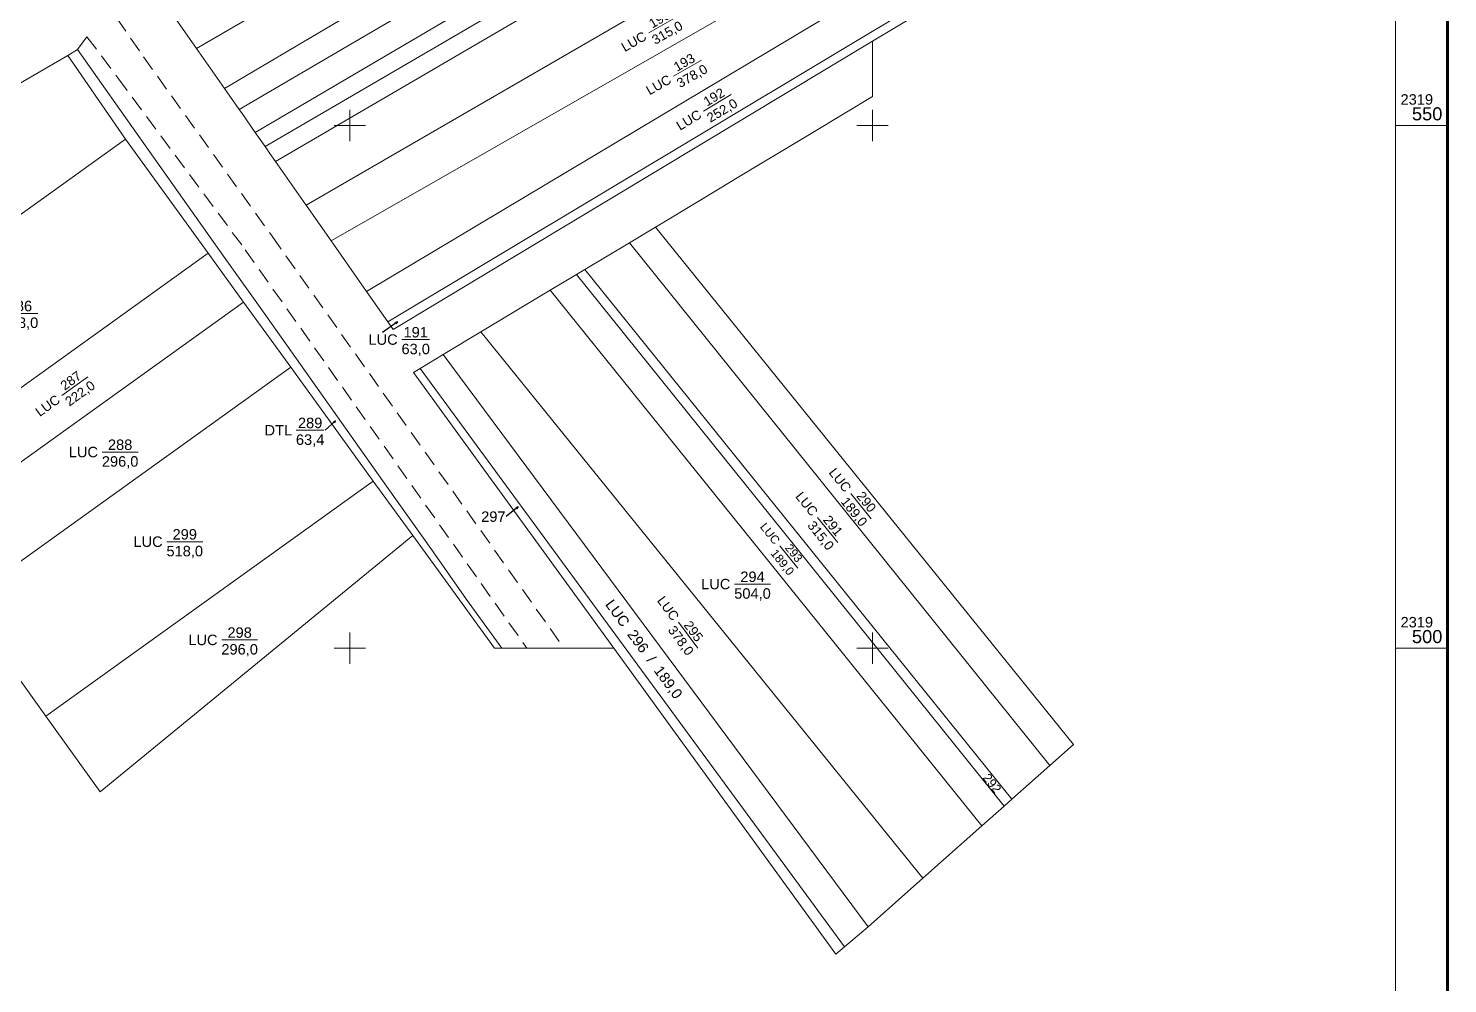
# Model space of a CAD drawing. Header units: metres. Extents: x 591680 to 592121, y 2319362 to 2319832.
# Drawn here: x 591919.3 to 592055, y 2319467.9 to 2319559.3 of the extents above; entities that cross this region are included whole.
import ezdxf
from ezdxf.enums import TextEntityAlignment as Align

# ---------------------------------------------------------------- set-up
doc = ezdxf.new("R2010")
doc.units = ezdxf.units.M
doc.header["$MEASUREMENT"] = 0
doc.linetypes.add('DGN Style 3', pattern=[18.08141, 12.915293, -5.166117])
doc.linetypes.add('{tuong nha}', pattern=[2.3, 1.5, -0.8])
for name, color, linetype, lineweight in [('Level 10', 7, 'Continuous', 0), ('Level 13', 7, 'Continuous', 0), ('Level 2', 7, 'Continuous', 0), ('Level 22', 7, 'Continuous', 0), ('Level 32', 7, 'Continuous', 0), ('Level 4', 7, 'Continuous', 0), ('Level 63', 7, 'Continuous', 0)]:
    doc.layers.add(name, color=color, linetype=linetype, lineweight=lineweight)
doc.styles.get("Standard").update_dxf_attribs({"font": 'arial.ttf'})
doc.styles.add('Style-Arial', font='arial.ttf')
doc.dimstyles.get("Standard").update_dxf_attribs({"dimtxt": 0.18, "dimasz": 0.18, "dimexe": 0.18, "dimexo": 0.0625, "dimgap": 0.09, "dimtad": 0, "dimtih": 1, "dimtoh": 1, "dimdec": 4, "dimzin": 0, "dimdsep": 46, "dimtxsty": 'Standard', "dimcen": 0.09, "dimadec": 0, "dimazin": 0, "dimtfac": 1, "dimtdec": 4, "dimtofl": 0, "dimtmove": 0, "dimatfit": 3, "dimfxl": 1, "dimtolj": 1, "dimtzin": 0, "dimarcsym": 0})

# ---------------------------------------------------------------- blocks, each defined once
blk = doc.blocks.new('N_Thua_3')
at = {"layer": 'Level 13', "color": 7, "linetype": 'Continuous', "lineweight": 0}
blk.add_line((0, 0), (3.427591, 0), dxfattribs=at)
at = {"layer": 'Level 13', "color": 3, "linetype": 'Continuous', "lineweight": 0}
blk.add_text('LUC', height=1, dxfattribs=at).set_placement((-0.4, 0), align=Align.MIDDLE_RIGHT)
at = {"layer": 'Level 2', "color": 1, "linetype": 'Continuous', "lineweight": 0}
blk.add_text('299', height=1, dxfattribs=at).set_placement((1.713796, 0.2), align=Align.CENTER)
at = {"layer": 'Level 4', "color": 1, "linetype": 'Continuous', "lineweight": 0}
blk.add_text('518,0', height=1, dxfattribs=at).set_placement((1.713796, -0.4), align=Align.TOP_CENTER)
blk = doc.blocks.new('N_Thua_4')
at = {"layer": 'Level 13', "color": 7, "linetype": 'Continuous', "lineweight": 0}
blk.add_line((0, 0), (3.427591, 0), dxfattribs=at)
at = {"layer": 'Level 13', "color": 3, "linetype": 'Continuous', "lineweight": 0}
blk.add_text('LUC', height=1, dxfattribs=at).set_placement((-0.4, 0), align=Align.MIDDLE_RIGHT)
at = {"layer": 'Level 2', "color": 1, "linetype": 'Continuous', "lineweight": 0}
blk.add_text('286', height=1, dxfattribs=at).set_placement((1.713796, 0.2), align=Align.CENTER)
at = {"layer": 'Level 4', "color": 1, "linetype": 'Continuous', "lineweight": 0}
blk.add_text('518,0', height=1, dxfattribs=at).set_placement((1.713796, -0.4), align=Align.TOP_CENTER)
blk = doc.blocks.new('N_Thua_6')
at = {"layer": 'Level 13', "color": 7, "linetype": 'Continuous', "lineweight": 0}
blk.add_line((0, 0), (3.427591, 0), dxfattribs=at)
at = {"layer": 'Level 13', "color": 3, "linetype": 'Continuous', "lineweight": 0}
blk.add_text('LUC', height=1, dxfattribs=at).set_placement((-0.4, 0), align=Align.MIDDLE_RIGHT)
at = {"layer": 'Level 2', "color": 1, "linetype": 'Continuous', "lineweight": 0}
blk.add_text('294', height=1, dxfattribs=at).set_placement((1.713796, 0.2), align=Align.CENTER)
at = {"layer": 'Level 4', "color": 1, "linetype": 'Continuous', "lineweight": 0}
blk.add_text('504,0', height=1, dxfattribs=at).set_placement((1.713796, -0.4), align=Align.TOP_CENTER)
blk = doc.blocks.new('N_Thua_20')
at = {"layer": 'Level 13', "color": 7, "linetype": 'Continuous', "lineweight": 0}
blk.add_line((0, 0), (3.084832, 0), dxfattribs=at)
at = {"layer": 'Level 13', "color": 3, "linetype": 'Continuous', "lineweight": 0}
blk.add_text('LUC', height=0.9, dxfattribs=at).set_placement((-0.4, 0), align=Align.MIDDLE_RIGHT)
at = {"layer": 'Level 2', "color": 1, "linetype": 'Continuous', "lineweight": 0}
blk.add_text('193', height=0.9, dxfattribs=at).set_placement((1.542416, 0.2), align=Align.CENTER)
at = {"layer": 'Level 4', "color": 1, "linetype": 'Continuous', "lineweight": 0}
blk.add_text('378,0', height=0.9, dxfattribs=at).set_placement((1.542416, -0.4), align=Align.TOP_CENTER)
blk = doc.blocks.new('N_Thua_24')
at = {"layer": 'Level 13', "color": 7, "linetype": 'Continuous', "lineweight": 0}
blk.add_line((0, 0), (3.084832, 0), dxfattribs=at)
at = {"layer": 'Level 13', "color": 3, "linetype": 'Continuous', "lineweight": 0}
blk.add_text('LUC', height=0.9, dxfattribs=at).set_placement((-0.4, 0), align=Align.MIDDLE_RIGHT)
at = {"layer": 'Level 2', "color": 1, "linetype": 'Continuous', "lineweight": 0}
blk.add_text('295', height=0.9, dxfattribs=at).set_placement((1.542416, 0.2), align=Align.CENTER)
at = {"layer": 'Level 4', "color": 1, "linetype": 'Continuous', "lineweight": 0}
blk.add_text('378,0', height=0.9, dxfattribs=at).set_placement((1.542416, -0.4), align=Align.TOP_CENTER)
blk = doc.blocks.new('N_Thua_30')
at = {"layer": 'Level 13', "color": 7, "linetype": 'Continuous', "lineweight": 0}
blk.add_line((0, 0), (3.084832, 0), dxfattribs=at)
at = {"layer": 'Level 13', "color": 3, "linetype": 'Continuous', "lineweight": 0}
blk.add_text('LUC', height=0.9, dxfattribs=at).set_placement((-0.4, 0), align=Align.MIDDLE_RIGHT)
at = {"layer": 'Level 2', "color": 1, "linetype": 'Continuous', "lineweight": 0}
blk.add_text('291', height=0.9, dxfattribs=at).set_placement((1.542416, 0.2), align=Align.CENTER)
at = {"layer": 'Level 4', "color": 1, "linetype": 'Continuous', "lineweight": 0}
blk.add_text('315,0', height=0.9, dxfattribs=at).set_placement((1.542416, -0.4), align=Align.TOP_CENTER)
blk = doc.blocks.new('N_Thua_33')
at = {"layer": 'Level 13', "color": 7, "linetype": 'Continuous', "lineweight": 0}
blk.add_line((0, 0), (3.084832, 0), dxfattribs=at)
at = {"layer": 'Level 13', "color": 3, "linetype": 'Continuous', "lineweight": 0}
blk.add_text('LUC', height=0.9, dxfattribs=at).set_placement((-0.4, 0), align=Align.MIDDLE_RIGHT)
at = {"layer": 'Level 2', "color": 1, "linetype": 'Continuous', "lineweight": 0}
blk.add_text('190', height=0.9, dxfattribs=at).set_placement((1.542416, 0.2), align=Align.CENTER)
at = {"layer": 'Level 4', "color": 1, "linetype": 'Continuous', "lineweight": 0}
blk.add_text('315,0', height=0.9, dxfattribs=at).set_placement((1.542416, -0.4), align=Align.TOP_CENTER)
blk = doc.blocks.new('N_Thua_38')
at = {"layer": 'Level 13', "color": 7, "linetype": 'Continuous', "lineweight": 0}
blk.add_line((0, 0), (3.427591, 0), dxfattribs=at)
at = {"layer": 'Level 13', "color": 3, "linetype": 'Continuous', "lineweight": 0}
blk.add_text('LUC', height=1, dxfattribs=at).set_placement((-0.4, 0), align=Align.MIDDLE_RIGHT)
at = {"layer": 'Level 2', "color": 1, "linetype": 'Continuous', "lineweight": 0}
blk.add_text('288', height=1, dxfattribs=at).set_placement((1.713796, 0.2), align=Align.CENTER)
at = {"layer": 'Level 4', "color": 1, "linetype": 'Continuous', "lineweight": 0}
blk.add_text('296,0', height=1, dxfattribs=at).set_placement((1.713796, -0.4), align=Align.TOP_CENTER)
blk = doc.blocks.new('N_Thua_39')
at = {"layer": 'Level 13', "color": 7, "linetype": 'Continuous', "lineweight": 0}
blk.add_line((0, 0), (3.427591, 0), dxfattribs=at)
at = {"layer": 'Level 13', "color": 3, "linetype": 'Continuous', "lineweight": 0}
blk.add_text('LUC', height=1, dxfattribs=at).set_placement((-0.4, 0), align=Align.MIDDLE_RIGHT)
at = {"layer": 'Level 2', "color": 1, "linetype": 'Continuous', "lineweight": 0}
blk.add_text('298', height=1, dxfattribs=at).set_placement((1.713796, 0.2), align=Align.CENTER)
at = {"layer": 'Level 4', "color": 1, "linetype": 'Continuous', "lineweight": 0}
blk.add_text('296,0', height=1, dxfattribs=at).set_placement((1.713796, -0.4), align=Align.TOP_CENTER)
blk = doc.blocks.new('N_Thua_46')
at = {"layer": 'Level 13', "color": 7, "linetype": 'Continuous', "lineweight": 0}
blk.add_line((0, 0), (3.084832, 0), dxfattribs=at)
at = {"layer": 'Level 13', "color": 3, "linetype": 'Continuous', "lineweight": 0}
blk.add_text('LUC', height=0.9, dxfattribs=at).set_placement((-0.4, 0), align=Align.MIDDLE_RIGHT)
at = {"layer": 'Level 2', "color": 1, "linetype": 'Continuous', "lineweight": 0}
blk.add_text('192', height=0.9, dxfattribs=at).set_placement((1.542416, 0.2), align=Align.CENTER)
at = {"layer": 'Level 4', "color": 1, "linetype": 'Continuous', "lineweight": 0}
blk.add_text('252,0', height=0.9, dxfattribs=at).set_placement((1.542416, -0.4), align=Align.TOP_CENTER)
blk = doc.blocks.new('N_Thua_61')
at = {"layer": 'Level 13', "color": 7, "linetype": 'Continuous', "lineweight": 0}
blk.add_line((0, 0), (3.084832, 0), dxfattribs=at)
at = {"layer": 'Level 13', "color": 3, "linetype": 'Continuous', "lineweight": 0}
blk.add_text('LUC', height=0.9, dxfattribs=at).set_placement((-0.4, 0), align=Align.MIDDLE_RIGHT)
at = {"layer": 'Level 2', "color": 1, "linetype": 'Continuous', "lineweight": 0}
blk.add_text('287', height=0.9, dxfattribs=at).set_placement((1.542416, 0.2), align=Align.CENTER)
at = {"layer": 'Level 4', "color": 1, "linetype": 'Continuous', "lineweight": 0}
blk.add_text('222,0', height=0.9, dxfattribs=at).set_placement((1.542416, -0.4), align=Align.TOP_CENTER)
blk = doc.blocks.new('N_Th1_3')
at = {"layer": 'Level 13', "color": 3, "linetype": 'Continuous', "lineweight": 0}
blk.add_text('LUC', height=1, dxfattribs=at).set_placement((-1.93345, 0), align=Align.MIDDLE_RIGHT)
at = {"layer": 'Level 13', "color": 7, "linetype": 'Continuous', "lineweight": 0}
blk.add_text('/', height=1, dxfattribs=at).set_placement((1.93345, 0), align=Align.MIDDLE_LEFT)
at = {"layer": 'Level 2', "color": 1, "linetype": 'Continuous', "lineweight": 0}
blk.add_text('296', height=1, dxfattribs=at).set_placement((0, 0), align=Align.MIDDLE_CENTER)
at = {"layer": 'Level 4', "color": 1, "linetype": 'Continuous', "lineweight": 0}
blk.add_text('189,0', height=1, dxfattribs=at).set_placement((3.12235, 0), align=Align.MIDDLE_LEFT)
blk = doc.blocks.new('N_Thua_71')
at = {"layer": 'Level 13', "color": 7, "linetype": 'Continuous', "lineweight": 0}
blk.add_line((0, 0), (2.742073, 0), dxfattribs=at)
at = {"layer": 'Level 13', "color": 3, "linetype": 'Continuous', "lineweight": 0}
blk.add_text('LUC', height=0.8, dxfattribs=at).set_placement((-0.4, 0), align=Align.MIDDLE_RIGHT)
at = {"layer": 'Level 2', "color": 1, "linetype": 'Continuous', "lineweight": 0}
blk.add_text('293', height=0.8, dxfattribs=at).set_placement((1.371037, 0.2), align=Align.CENTER)
at = {"layer": 'Level 4', "color": 1, "linetype": 'Continuous', "lineweight": 0}
blk.add_text('189,0', height=0.8, dxfattribs=at).set_placement((1.371037, -0.4), align=Align.TOP_CENTER)
blk = doc.blocks.new('N_Thua_72')
at = {"layer": 'Level 13', "color": 7, "linetype": 'Continuous', "lineweight": 0}
blk.add_line((0, 0), (3.084832, 0), dxfattribs=at)
at = {"layer": 'Level 13', "color": 3, "linetype": 'Continuous', "lineweight": 0}
blk.add_text('LUC', height=0.9, dxfattribs=at).set_placement((-0.4, 0), align=Align.MIDDLE_RIGHT)
at = {"layer": 'Level 2', "color": 1, "linetype": 'Continuous', "lineweight": 0}
blk.add_text('290', height=0.9, dxfattribs=at).set_placement((1.542416, 0.2), align=Align.CENTER)
at = {"layer": 'Level 4', "color": 1, "linetype": 'Continuous', "lineweight": 0}
blk.add_text('189,0', height=0.9, dxfattribs=at).set_placement((1.542416, -0.4), align=Align.TOP_CENTER)
blk = doc.blocks.new('N_TNho_30')
at = {"layer": 'Level 2', "color": 1, "linetype": 'Continuous', "lineweight": 0}
blk.add_text('292', height=0.85, dxfattribs=at).set_placement((0, 0), align=Align.MIDDLE_CENTER)
blk = doc.blocks.new('N_Thua_92')
at = {"layer": 'Level 13', "color": 7, "linetype": 'Continuous', "lineweight": 0}
blk.add_line((0, 0), (2.650152, 0), dxfattribs=at)
at = {"layer": 'Level 13', "color": 3, "linetype": 'Continuous', "lineweight": 0}
blk.add_text('DTL', height=1, dxfattribs=at).set_placement((-0.4, 0), align=Align.MIDDLE_RIGHT)
at = {"layer": 'Level 2', "color": 1, "linetype": 'Continuous', "lineweight": 70}
blk.add_text('289', height=1, dxfattribs=at).set_placement((1.325076, 0.2), align=Align.CENTER)
at = {"layer": 'Level 4', "color": 1, "linetype": 'Continuous', "lineweight": 0}
blk.add_text('63,4', height=1, dxfattribs=at).set_placement((1.325076, -0.4), align=Align.TOP_CENTER)
blk = doc.blocks.new('TerminatorOpen_0.5')
at = {"color": 0, "linetype": 'ByBlock', "lineweight": -2}
for q in [(-1, 0.25), (-1, 0), (-1, -0.25)]:
    blk.add_line((0, 0), q, dxfattribs=at)
blk = doc.blocks.new('N_Thua_93')
at = {"layer": 'Level 13', "color": 7, "linetype": 'Continuous', "lineweight": 0}
blk.add_line((0, 0), (2.650915, 0), dxfattribs=at)
at = {"layer": 'Level 13', "color": 3, "linetype": 'Continuous', "lineweight": 0}
blk.add_text('LUC', height=1, dxfattribs=at).set_placement((-0.4, 0), align=Align.MIDDLE_RIGHT)
at = {"layer": 'Level 2', "color": 1, "linetype": 'Continuous', "lineweight": 70}
blk.add_text('191', height=1, dxfattribs=at).set_placement((1.325457, 0.2), align=Align.CENTER)
at = {"layer": 'Level 4', "color": 1, "linetype": 'Continuous', "lineweight": 0}
blk.add_text('63,0', height=1, dxfattribs=at).set_placement((1.325457, -0.4), align=Align.TOP_CENTER)
blk = doc.blocks.new('N_TNho_66')
at = {"layer": 'Level 2', "color": 1, "linetype": 'Continuous', "lineweight": 70}
blk.add_text('297', height=1, dxfattribs=at).set_placement((0, 0), align=Align.MIDDLE_CENTER)

msp = doc.modelspace()

# ---------------------------------------------------------------- linework, layer by layer
at = {"layer": 'Level 10', "color": 7, "linetype": 'Continuous', "lineweight": 0, "flags": 128}
for points in [[(591935.337834, 2319557.377433), (591997.75767, 2319593.624133)], [(591938.013571, 2319553.554894), (592000.177866, 2319590.31934)], [(591939.436399, 2319551.522251), (592001.815309, 2319588.083401)], [(591940.957057, 2319549.34985), (592003.349281, 2319585.988752)], [(591941.896232, 2319548.008153), (592004.447598, 2319584.488993)], [(591942.914937, 2319546.552838), (592005.462781, 2319583.102753)], [(591945.832334, 2319542.385066), (592008.645013, 2319578.757393)], [(591948.220365, 2319538.973541), (592011.334138, 2319575.085375)], [(591951.604597, 2319534.138852), (592014.016896, 2319571.422051)], [(591953.635203, 2319531.237942), (592016.033027, 2319568.669011)], [(591953.635203, 2319531.237942), (591953.699776, 2319531.145694), (591953.738659, 2319531.090145), (591954.150307, 2319530.502067), (592000, 2319558.058156), (592016.528755, 2319567.992091), (592016.033027, 2319568.669011)], [(591932.355233, 2319561.638356), (591935.337834, 2319557.377433)], [(591935.337834, 2319557.377433), (591938.013571, 2319553.554894)], [(591923.022816, 2319556.689553), (591893.270621, 2319539.407049), (591889.782497, 2319536.902241)], [(591938.013571, 2319553.554894), (591939.436399, 2319551.522251)], [(591979.241435, 2319540.294087), (591983.64016, 2319542.937762), (591987.223315, 2319545.091271), (591993.497924, 2319548.862369), (591995.414195, 2319550.014065), (591996.399875, 2319550.606468), (591997.361638, 2319551.184496), (592000, 2319552.770176)], [(591939.436399, 2319551.522251), (591939.634794, 2319551.238826), (591940.957057, 2319549.34985)], [(591940.957057, 2319549.34985), (591941.896232, 2319548.008153)], [(591897.374126, 2319526.328325), (591928.548389, 2319548.714437)], [(591941.896232, 2319548.008153), (591942.362703, 2319547.341755), (591942.914937, 2319546.552838)], [(591942.914937, 2319546.552838), (591945.799939, 2319542.431345), (591945.832334, 2319542.385066)], [(591945.832334, 2319542.385066), (591948.220365, 2319538.973541)], [(591976.741701, 2319538.791724), (591979.241435, 2319540.294087)], [(591979.241435, 2319540.294087), (592019.232769, 2319490.800772), (592016.965587, 2319488.790902)], [(591948.220365, 2319538.973541), (591948.439173, 2319538.660954), (591951.604597, 2319534.138852)], [(591972.497192, 2319536.240735), (591976.741701, 2319538.791724)], [(591976.741701, 2319538.791724), (592016.965587, 2319488.790902)], [(591905.239828, 2319515.37267), (591936.460221, 2319537.791908)], [(591969.174913, 2319534.244014), (591971.70096, 2319535.762192)], [(591971.70096, 2319535.762192), (591972.497192, 2319536.240735)], [(591971.70096, 2319535.762192), (592012.578465, 2319484.901694)], [(591972.497192, 2319536.240735), (592013.337591, 2319485.574663)], [(591951.604597, 2319534.138852), (591953.635203, 2319531.237942)], [(591962.549912, 2319530.262327), (591969.174913, 2319534.244014)], [(591969.174913, 2319534.244014), (592010.443778, 2319483.009283)], [(591908.607282, 2319510.682349), (591939.8479, 2319533.116111)], [(591958.946318, 2319528.096534), (591962.549912, 2319530.262327)], [(591962.549912, 2319530.262327), (592004.822924, 2319478.026364)], [(591956.733423, 2319526.76336), (591958.946318, 2319528.096534)], [(591958.946318, 2319528.096534), (591999.574783, 2319473.373858)], [(591913.093395, 2319504.433423), (591944.36314, 2319526.8881)], [(591956.733423, 2319526.76336), (591956.109945, 2319526.369665), (591975.245314, 2319500), (591996.47795, 2319470.740177), (591997.317717, 2319471.454351)], [(591956.733423, 2319526.76336), (591997.317717, 2319471.454351)], [(591920.934458, 2319493.511122), (591952.251866, 2319516.000025)], [(591909.09, 2319510.01), (591913.093395, 2319504.433423), (591920.934458, 2319493.511122), (591926.14, 2319486.26), (591956.02, 2319510.8)], [(592013.337591, 2319485.574663), (592016.965587, 2319488.790902)], [(592012.578465, 2319484.901694), (592013.337591, 2319485.574663)], [(592010.443778, 2319483.009283), (592012.578465, 2319484.901694)], [(592004.822924, 2319478.026364), (592010.443778, 2319483.009283)], [(591999.574783, 2319473.373858), (592004.822924, 2319478.026364)], [(591997.317717, 2319471.454351), (591999.574783, 2319473.373858)]]:
    msp.add_lwpolyline(points, dxfattribs=at)
at = {"layer": 'Level 10', "color": 7, "linetype": 'DGN Style 3', "lineweight": 0, "flags": 128}
for points in [[(592000, 2319552.770176), (592000, 2319558.058156)], [(591963.85, 2319500), (591964.54, 2319500), (591973.570773, 2319500), (591975.245314, 2319500)]]:
    msp.add_lwpolyline(points, dxfattribs=at)
at = {"layer": 'Level 22', "color": 7, "linetype": '{tuong nha}', "lineweight": 0}
for p, q in [((591921.175, 2319569.721), (591930.266, 2319556.586)), ((591921.175, 2319569.721), (591930.266, 2319556.586)), ((591921.175, 2319569.721), (591930.266, 2319556.586)), ((591923.968, 2319557.291), (591924.869, 2319558.499)), ((591923.968, 2319557.291), (591924.869, 2319558.499)), ((591923.968, 2319557.291), (591924.869, 2319558.499)), ((591923.968, 2319557.291), (591924.869, 2319558.499)), ((591923.968, 2319557.291), (591924.869, 2319558.499)), ((591924.869, 2319558.499), (591927.813, 2319554.565)), ((591924.869, 2319558.499), (591927.813, 2319554.565)), ((591924.869, 2319558.499), (591927.813, 2319554.565)), ((591924.869, 2319558.499), (591927.813, 2319554.565)), ((591924.869, 2319558.499), (591927.813, 2319554.565)), ((591923.968, 2319557.291), (591923.9847, 2319557.3134)), ((591923.968, 2319557.291), (591923.9847, 2319557.3134)), ((591930.266, 2319556.586), (591942.568, 2319539.41)), ((591930.266, 2319556.586), (591942.568, 2319539.41)), ((591930.266, 2319556.586), (591942.568, 2319539.41)), ((591927.813, 2319554.565), (591940.003, 2319538.121)), ((591927.813, 2319554.565), (591940.003, 2319538.121)), ((591927.813, 2319554.565), (591940.003, 2319538.121)), ((591927.813, 2319554.565), (591940.003, 2319538.121)), ((591927.813, 2319554.565), (591940.003, 2319538.121)), ((591940.003, 2319538.121), (591966.9476, 2319500)), ((591940.003, 2319538.121), (591966.9476, 2319500)), ((591940.003, 2319538.121), (591966.9476, 2319500)), ((591940.003, 2319538.121), (591966.9476, 2319500)), ((591940.003, 2319538.121), (591966.9476, 2319500)), ((591942.568, 2319539.41), (591970.5086, 2319500)), ((591942.568, 2319539.41), (591970.5086, 2319500)), ((591942.568, 2319539.41), (591970.5086, 2319500)), ((591942.568, 2319539.41), (591970.5086, 2319500)), ((591942.568, 2319539.41), (591970.5086, 2319500))]:
    msp.add_line(p, q, dxfattribs=at)
at = {"layer": 'Level 32', "color": 3, "linetype": 'Continuous', "lineweight": 0, "flags": 128}
for points in [[(591923.022816, 2319556.689553), (591923.97, 2319557.29), (591930.32, 2319548.3), (591938.1, 2319537.3), (591941.42, 2319532.61), (591945.82, 2319526.38), (591953.52, 2319515.5), (591957.9, 2319509.31), (591961.18, 2319504.67), (591964.54, 2319500)], [(591923.022816, 2319556.689553), (591928.548389, 2319548.714437), (591936.460221, 2319537.791908), (591939.8479, 2319533.116111), (591944.36314, 2319526.8881), (591952.251866, 2319516.000025), (591956.02, 2319510.8), (591959.4, 2319506.14)], [(591959.4, 2319506.14), (591963.85, 2319500)]]:
    msp.add_lwpolyline(points, dxfattribs=at)
at = {"layer": 'Level 63', "color": 7, "linetype": 'Continuous', "lineweight": 0}
for p, q in [((591950, 2319551.5), (591950, 2319548.5)), ((592000, 2319551.5), (592000, 2319548.5)), ((591948.5, 2319550), (591951.5, 2319550)), ((591998.5, 2319550), (592001.5, 2319550)), ((592050, 2319550), (592055, 2319550)), ((591950, 2319501.5), (591950, 2319498.5)), ((592000, 2319501.5), (592000, 2319498.5)), ((591948.5, 2319500), (591951.5, 2319500)), ((591998.5, 2319500), (592001.5, 2319500)), ((592050, 2319500), (592055, 2319500))]:
    msp.add_line(p, q, dxfattribs=at)
at = {"layer": 'Level 63', "color": 7, "linetype": 'Continuous', "lineweight": 140, "flags": 128}
msp.add_lwpolyline([(591695, 2319805), (592055, 2319805), (592055, 2319445), (591695, 2319445), (591695, 2319805)], close=True, dxfattribs=at)
at = {"layer": 'Level 63', "color": 7, "linetype": 'Continuous', "lineweight": 0, "flags": 128}
msp.add_lwpolyline([(591700, 2319800), (592050, 2319800), (592050, 2319450), (591700, 2319450), (591700, 2319800)], close=True, dxfattribs=at)

# ---------------------------------------------------------------- block references
at = {"layer": 'Level 2', "color": 1, "linetype": 'Continuous', "lineweight": 0}
for name, p, rotation in [('N_Thua_33', (591978.605053, 2319558.857221), 29.776913), ('N_Thua_20', (591980.974284, 2319554.716368), 29.776913), ('N_Thua_46', (591983.848913, 2319551.382548), 30.958608), ('N_Thua_61', (591922.454505, 2319524.180222), 35.681975), ('N_Thua_72', (591997.937107, 2319514.803736), 308.815443), ('N_Thua_30', (591994.746075, 2319512.522671), 308.871244), ('N_Thua_71', (591991.148354, 2319509.80186), 308.850962), ('N_Th1_3', (591977.584535, 2319500.683142), 306.27024), ('N_Thua_24', (591981.439215, 2319502.489392), 306.591779), ('N_TNho_30', (592011.435609, 2319487.09529), 308.789472)]:
    msp.add_blockref(name, p, dxfattribs=dict(at, rotation=rotation))
for name, p in [('N_Thua_4', (591916.745869, 2319532.040603)), ('N_Thua_38', (591926.325869, 2319518.774302)), ('N_Thua_3', (591932.505869, 2319510.200473)), ('N_Thua_6', (591986.805869, 2319506.144043)), ('N_Thua_39', (591937.755869, 2319500.806161))]:
    msp.add_blockref(name, p, dxfattribs=at)
at = {"layer": 'Level 2', "color": 1, "linetype": 'Continuous', "lineweight": 70}
for name, p in [('N_Thua_93', (591954.983326, 2319529.53265)), ('N_Thua_92', (591944.887345, 2319520.857345)), ('N_TNho_66', (591963.734888, 2319512.597516))]:
    msp.add_blockref(name, p, dxfattribs=at)

# ---------------------------------------------------------------- texts
at = {"layer": 'Level 63', "color": 7, "linetype": 'Continuous', "lineweight": 0}
for p in [(592050.5, 2319552), (592050.5, 2319502)]:
    msp.add_text('2319', height=1, dxfattribs=at).set_placement(p)
for s, p in [('550', (592054.5, 2319550.5)), ('500', (592054.5, 2319500.5))]:
    msp.add_text(s, height=1.25, dxfattribs=at).set_placement(p, align=Align.RIGHT)

# ---------------------------------------------------------------- leaders
at = {"layer": 'Level 13', "color": 1, "linetype": 'Continuous', "lineweight": 13}
for points in [[(591954.55891, 2319531.226198), (591953.125247, 2319530.22265)], [(591948.652469, 2319521.746146), (591947.637498, 2319520.857345)], [(591966.100372, 2319513.534845), (591964.968272, 2319512.597516)]]:
    msp.add_leader(points, dimstyle='Standard', override={"dimtxt": 0.4, "dimasz": 0.24, "dimgap": 0.2, "dimtad": 1, "dimtxsty": 'Style-Arial', "dimldrblk": 'TerminatorOpen_0.5'}, dxfattribs=at)

doc.saveas('drawing.dxf')
